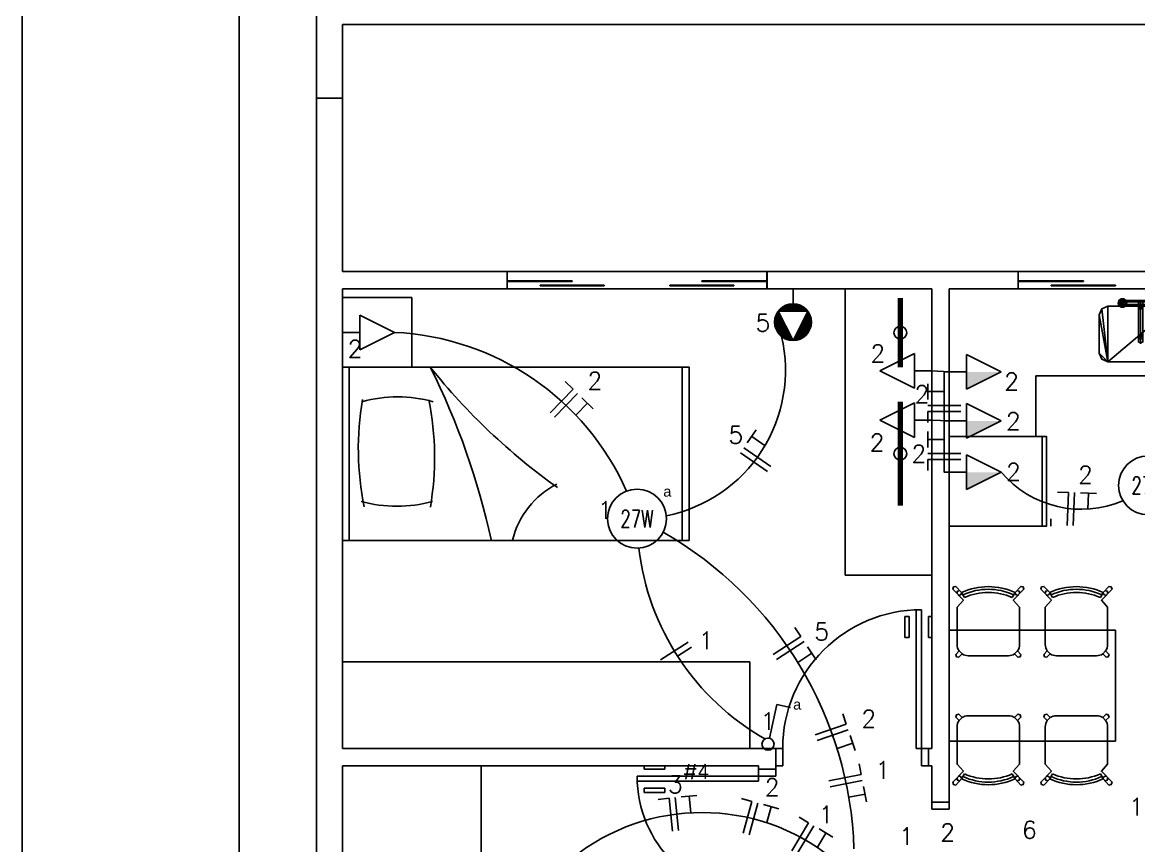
# Model space of a CAD drawing. Header units: metres. Extents: x 49 to 320, y -91 to 27.
# Drawn here: x 141.61 to 148.05, y -63.46 to -58.71 of the extents above; entities that cross this region are included whole.
import ezdxf
from ezdxf.enums import TextEntityAlignment as Align

# ---------------------------------------------------------------- set-up
doc = ezdxf.new("R2010")
doc.units = ezdxf.units.M
doc.header["$LTSCALE"] = 0.2
for name, color, linetype in [('ARQ-___-___-LEG', 3, 'Continuous'), ('ARQ-___-___-VST', 9, 'Continuous'), ('ARQ-EQP-___-INT', 7, 'Continuous'), ('ARQ-MOB-___-INT', 7, 'Continuous'), ('BITOLA', 7, 'Continuous'), ('CIRCUITO', 7, 'Continuous'), ('CIRCUITO_FIACAO', 10, 'Continuous'), ('INTERRUPTORES', 6, 'Continuous'), ('LUMINARIAS', 1, 'Continuous'), ('SOMENTE_FIACAO', 3, 'Continuous'), ('SOMENTE_TUBULACAO', 5, 'Continuous'), ('TEXTO_INTERRUPTOR', 7, 'Continuous'), ('TOMADAS', 3, 'Continuous')]:
    doc.layers.add(name, color=color, linetype=linetype)
doc.styles.add('ROMANS', font='romans', dxfattribs={"height": 6})
doc.styles.get("Standard").update_dxf_attribs({"font": 'arial.ttf'})

# ---------------------------------------------------------------- blocks, each defined once
blk = doc.blocks.new('MCCUB1_3')
at = {"color": 254}
mesh = blk.add_polyface(dxfattribs=at)
corners = [(-1.37, -30.51, 100.3), (-1.37, -30.51, 95.49), (-0.07, -31.26, 95.49), (-0.07, -31.26, 100.61), (-1.37, -29.01, 99.68), (-1.37, -29.01, 95.49), (-0.07, -28.26, 99.37), (-0.07, -28.26, 95.49), (1.23, -29.01, 99.68), (1.23, -29.01, 95.49), (1.23, -30.51, 100.3), (1.23, -30.51, 95.49), (-1.37, -27.24, 103.57), (-0.07, -27.55, 104.32), (-1.37, -26.62, 102.07), (-0.07, -26.31, 101.32), (1.23, -26.62, 102.07), (1.23, -27.24, 103.57), (-1.37, -10.62, 103.57), (-0.07, -10.31, 104.32), (-1.37, -11.24, 102.07), (-0.07, -11.55, 101.32), (1.23, -11.24, 102.07), (1.23, -10.62, 103.57), (-1.37, -7.57, 100.52), (-0.07, -7.04, 101.05), (-1.37, -8.63, 99.46), (-0.07, -9.16, 98.93), (1.23, -8.63, 99.46), (1.23, -7.57, 100.52), (-12.07, -6.6, 99.98), (-12.07, -7.35, 101.29), (11.93, -7.35, 101.29), (11.93, -6.6, 99.98), (-12.07, -7.36, 98.69), (11.93, -7.36, 98.69), (-12.07, -8.86, 98.7), (11.93, -8.86, 98.7), (-12.07, -9.6, 100), (11.93, -9.6, 100), (-12.07, -8.85, 101.29), (11.93, -8.85, 101.29), (12.46, -6.63, 106.88), (11.21, -5.72, 106.88), (9.67, -5.72, 106.88), (8.42, -6.62, 106.88), (7.93, -8.09, 106.88), (8.4, -9.56, 106.88), (9.64, -10.47, 106.88), (12.44, -9.59, 106.88), (11.19, -10.48, 106.88), (12.93, -8.12, 106.88), (12.46, -6.63, 101.88), (11.21, -5.72, 101.88), (9.67, -5.72, 101.88), (8.42, -6.62, 101.88), (7.93, -8.09, 101.88), (8.4, -9.56, 101.88), (9.64, -10.47, 101.88), (11.19, -10.48, 101.88), (12.44, -9.59, 101.88), (12.93, -8.12, 101.88), (-8.07, -8.12, 101.88), (-8.54, -6.63, 101.88), (-8.54, -6.63, 106.88), (-8.07, -8.12, 106.88), (-8.56, -9.59, 101.88), (-8.56, -9.59, 106.88), (-9.81, -10.48, 101.88), (-9.81, -10.48, 106.88), (-11.36, -10.47, 101.88), (-11.36, -10.47, 106.88), (-12.6, -9.56, 101.88), (-12.6, -9.56, 106.88), (-13.07, -8.09, 101.88), (-13.07, -8.09, 106.88), (-12.58, -6.62, 101.88), (-12.58, -6.62, 106.88), (-11.33, -5.72, 101.88), (-11.33, -5.72, 106.88), (-9.79, -5.72, 101.88), (-9.79, -5.72, 106.88)]
mesh.append_faces([[corners[k] for k in face] for face in [(30, 31, 32, 33), (34, 30, 33, 35), (36, 34, 35, 37), (38, 36, 37, 39), (40, 38, 39, 41), (31, 40, 41, 32), (52, 53, 43, 42), (53, 54, 44, 43), (54, 55, 45, 44), (55, 56, 46, 45), (56, 57, 47, 46), (57, 58, 48, 47), (58, 59, 50, 48), (59, 60, 49, 50), (60, 61, 51, 49), (61, 52, 42, 51), (62, 63, 64, 65), (66, 62, 65, 67), (68, 66, 67, 69), (70, 68, 69, 71), (72, 70, 71, 73), (74, 72, 73, 75), (76, 74, 75, 77), (78, 76, 77, 79), (80, 78, 79, 81), (63, 80, 81, 64)]], dxfattribs={"color": 254})
mesh.append_faces([[corners[k] for k in face] for face in [(32, 37, 35, 33), (49, 48, 50), (42, 49, 51), (64, 67, 65), (67, 71, 69)]], dxfattribs={"vtx0": -1, "color": 254})
mesh.append_faces([[corners[k] for k in face] for face in [(32, 39, 37), (42, 44, 45), (42, 45, 46), (42, 46, 47), (42, 47, 48), (64, 73, 71), (64, 75, 73), (64, 77, 75), (64, 79, 77)]], dxfattribs={"vtx0": -1, "vtx2": -1, "color": 254})
mesh.append_faces([[corners[k] for k in face] for face in [(24, 18, 19, 25), (26, 20, 18, 24), (27, 21, 20, 26), (28, 22, 21, 27), (29, 23, 22, 28), (25, 19, 23, 29)]], dxfattribs={"vtx1": -1, "color": 254})
mesh.append_faces([[corners[k] for k in face] for face in [(36, 38, 31)]], dxfattribs={"vtx1": -1, "vtx2": -1, "color": 254})
mesh.append_faces([[corners[k] for k in face] for face in [(12, 0, 3, 13), (14, 4, 0, 12), (15, 6, 4, 14), (16, 8, 6, 15), (17, 10, 8, 16), (13, 3, 10, 17), (18, 12, 13, 19), (20, 14, 12, 18), (21, 15, 14, 20), (22, 16, 15, 21), (23, 17, 16, 22), (19, 13, 17, 23)]], dxfattribs={"vtx1": -1, "vtx3": -1, "color": 254})
mesh.append_faces([[corners[k] for k in face] for face in [(32, 41, 39), (30, 34, 36, 31), (38, 40, 31), (42, 43, 44), (64, 81, 79)]], dxfattribs={"vtx2": -1, "color": 254})
mesh.append_faces([[corners[k] for k in face] for face in [(0, 1, 2, 3), (4, 5, 1, 0), (6, 7, 5, 4), (8, 9, 7, 6), (10, 11, 9, 8), (3, 2, 11, 10)]], dxfattribs={"vtx3": -1, "color": 254})
mesh = blk.add_polyface(dxfattribs=at)
corners = [(-24, -37, 70), (-22.54, -40.54, 70), (-19, -42, 70), (-24, -15, 70), (-22.54, -11.46, 70), (-19, -10, 70), (19, -10, 70), (19, -42, 70), (24, -15, 70), (24, -37, 70), (22.54, -40.54, 70), (22.54, -11.46, 70), (-24, -37, 85), (-22.54, -40.54, 85), (-19, -42, 85), (19, -42, 85), (22.54, -40.54, 85), (24, -37, 85), (24, -15, 85), (22.54, -11.46, 85), (19, -10, 85), (-19, -10, 85), (-22.54, -11.46, 85), (-24, -15, 85)]
mesh.append_faces([[corners[k] for k in face] for face in [(9, 7, 10), (6, 8, 11)]], dxfattribs={"vtx0": -1, "color": 254})
mesh.append_faces([[corners[k] for k in face] for face in [(0, 2, 3), (3, 2, 4), (4, 2, 5), (5, 2, 6), (8, 7, 9)]], dxfattribs={"vtx0": -1, "vtx1": -1, "color": 254})
mesh.append_faces([[corners[k] for k in face] for face in [(6, 7, 8)]], dxfattribs={"vtx0": -1, "vtx1": -1, "vtx2": -1, "color": 254})
mesh.append_faces([[corners[k] for k in face] for face in [(6, 2, 7)]], dxfattribs={"vtx0": -1, "vtx2": -1, "color": 254})
mesh.append_faces([[corners[k] for k in face] for face in [(12, 13, 0), (13, 14, 1), (14, 15, 2), (15, 16, 7), (16, 17, 10), (17, 18, 9), (18, 19, 8), (19, 20, 11), (20, 21, 6), (21, 22, 5), (22, 23, 4), (23, 12, 3)]], dxfattribs={"vtx1": -1, "color": 254})
mesh.append_faces([[corners[k] for k in face] for face in [(0, 1, 2), (13, 1, 0), (14, 2, 1), (15, 7, 2), (16, 10, 7), (17, 9, 10), (18, 8, 9), (19, 11, 8), (20, 6, 11), (21, 5, 6), (22, 4, 5), (23, 3, 4), (12, 0, 3)]], dxfattribs={"vtx2": -1, "color": 254})
blk = doc.blocks.new('EQREFR22')
at = {"color": 0}
blk.add_lwpolyline([(30.5, -10), (-30.5, -10), (-30.5, -76), (30.5, -76)], close=True, dxfattribs=at)
at = {"layer": 'ARQ-EQP-___-INT'}
for p, q in [((-30.5, -73), (30.5, -73)), ((-30.5, -79), (-25.5, -79))]:
    blk.add_line(p, q, dxfattribs=at)
blk = doc.blocks.new('MBCAD4_2')
at = {"color": 0}
blk.add_lwpolyline([(0.02, 49.68, 0.106639), (-19.24, 45.52), (-23.45, 49.88), (-25.13, 49.43), (-25.63, 47.77), (-18.01, 39.93), (-22.5, 34.87), (-22.5, 7.87, 0.159591), (-21.02, 3.34), (-23.5, 0.83), (-22.98, -0.82), (-21.31, -1.27), (-18.97, 1.19, 0.162734), (-14.5, -0.13), (0, -0.13), (14.5, -0.13, 0.162734), (18.97, 1.19), (21.31, -1.27), (22.98, -0.82), (23.5, 0.83), (21.02, 3.34, 0.159591), (22.5, 7.87), (22.5, 34.87), (18.01, 39.93), (25.63, 47.77), (25.13, 49.43), (23.45, 49.88), (19.24, 45.52, 0.106639), (-0.02, 49.68)], format="xyb", dxfattribs=at)
at = {"layer": 'ARQ-MOB-___-INT'}
for p, q in [((-17.22, 41.8), (-19.24, 45.52)), ((17.25, 41.79), (19.24, 45.52)), ((-18.97, 1.19), (-21.02, 3.34)), ((18.97, 1.19), (21.02, 3.34))]:
    blk.add_line(p, q, dxfattribs=at)
for points in [[(-20.47, 46.81), (-22.16, 46.38), (-22.64, 44.7)], [(-19.21, 45.27), (-19.99, 43.71), (-21.73, 43.57)], [(19.21, 45.27), (19.99, 43.71), (21.73, 43.57)], [(20.47, 46.81), (22.16, 46.38), (22.64, 44.7)]]:
    blk.add_lwpolyline(points, dxfattribs=at)
for radius in [43.95, 41.7]:
    blk.add_arc((0, 3.82), radius, 65.57124, 114.39729, dxfattribs=at)
blk = doc.blocks.new('MDCSOL_2')
at = {"color": 0}
blk.add_lwpolyline([(100, 0), (0, 0), (0, -200), (100, -200)], close=True, dxfattribs=at)
at = {"layer": 'ARQ-MOB-___-INT'}
for p, q in [((0, -4), (100, -4)), ((0, -196), (100, -196))]:
    blk.add_line(p, q, dxfattribs=at)
for centre, radius, start, end in [((52.86, -178.03), 168.83, 80.35079, 101.47507), ((96.47, -31.45), 76.8, 164.48595, 195.51405), ((5.99, -31.87), 76.8, 344.48595, 15.51405), ((-91.71, 334.65), 430.43, 282.25998, 296.44404), ((47.8, 115.62), 168.83, 260.21125, 281.33553), ((323.63, -332.25), 359.55, 128.46696, 144.62757), ((-11.98, -146.66), 50.03, 27.33297, 76.02563)]:
    blk.add_arc(centre, radius, start, end, dxfattribs=at)
blk = doc.blocks.new('*U324', base_point=(1441.24, 510.49))
at = {"linetype": 'Continuous'}
blk.add_circle((1441.24, 510.49), 17, dxfattribs=at)
at = {"linetype": 'Continuous', "style": 'ROMANS', "width": 0.7}
blk.add_text('27W', height=10, dxfattribs=at).set_placement((1441.2, 510.49), align=Align.MIDDLE)
blk = doc.blocks.new('*U328', base_point=(1735.99, 529.66))
at = {"linetype": 'Continuous'}
blk.add_circle((1735.99, 529.66), 17, dxfattribs=at)
at = {"linetype": 'Continuous', "style": 'ROMANS', "width": 0.7}
blk.add_text('27W', height=10, dxfattribs=at).set_placement((1735.95, 529.66), align=Align.MIDDLE)
blk = doc.blocks.new('*U403', base_point=(1514.21, 377.99))
at = {"color": 2}
for p, q in [((1517.52, 383.81), (1521.84, 403.33)), ((1521.84, 403.33), (1529.65, 401.6))]:
    blk.add_line(p, q, dxfattribs=at)
blk.add_circle((1516.76, 380.39), 3.5, dxfattribs=at)
blk = doc.blocks.new('*X411')
at = {"color": 0}
for p, q in [((332.71, 760.51), (337.42, 765.22)), ((333.04, 761.73), (337.42, 766.1)), ((333.63, 763.2), (337.42, 766.99)), ((335.06, 765.51), (337.24, 767.69)), ((337.98, 767.55), (339.55, 769.11)), ((338.57, 767.25), (341.02, 769.7)), ((339.16, 766.96), (342.24, 770.04)), ((339.75, 766.66), (343.31, 770.22)), ((340.34, 766.37), (344.28, 770.31)), ((340.93, 766.07), (345.18, 770.33)), ((341.52, 765.78), (346.02, 770.28)), ((342.1, 765.49), (346.8, 770.18)), ((342.69, 765.19), (347.55, 770.05)), ((343.28, 764.9), (348.26, 769.87)), ((343.87, 764.6), (348.94, 769.66)), ((344.46, 764.31), (349.58, 769.43)), ((345.05, 764.01), (350.2, 769.16)), ((345.64, 763.72), (350.79, 768.86)), ((346.23, 763.42), (351.35, 768.55)), ((346.82, 763.13), (351.89, 768.2)), ((347.41, 762.83), (352.41, 767.84)), ((348, 762.54), (352.9, 767.45)), ((348.59, 762.24), (353.38, 767.03)), ((349.18, 761.95), (353.83, 766.6)), ((349.77, 761.65), (354.25, 766.14)), ((350.35, 761.36), (354.66, 765.66)), ((350.94, 761.07), (355.04, 765.16)), ((332.42, 757.57), (337.42, 762.57)), ((332.44, 758.47), (337.42, 763.45)), ((332.47, 756.73), (337.42, 761.68)), ((332.52, 759.44), (337.42, 764.34)), ((332.56, 755.94), (337.42, 760.8)), ((332.7, 755.2), (337.42, 759.92)), ((332.87, 754.49), (337.42, 759.03)), ((333.08, 753.81), (337.42, 758.15)), ((344.93, 745.33), (357.42, 757.82)), ((351.53, 760.77), (355.4, 764.64)), ((352.12, 760.48), (355.74, 764.09)), ((352.71, 760.18), (356.05, 763.52)), ((353.3, 759.89), (356.33, 762.92)), ((353.89, 759.59), (356.59, 762.3)), ((354.48, 759.3), (356.82, 761.64)), ((355.07, 759), (357.02, 760.96)), ((355.66, 758.71), (357.19, 760.24)), ((356.25, 758.41), (357.31, 759.48)), ((356.84, 758.12), (357.39, 758.67)), ((333.32, 753.17), (337.42, 757.26)), ((333.59, 752.55), (337.42, 756.38)), ((333.88, 751.96), (337.42, 755.5)), ((334.2, 751.39), (337.42, 754.61)), ((334.55, 750.85), (337.42, 753.73)), ((334.91, 750.34), (337.42, 752.84)), ((335.3, 749.84), (337.42, 751.96)), ((335.71, 749.37), (337.42, 751.08)), ((336.15, 748.92), (337.42, 750.19)), ((339.23, 746.7), (343.3, 750.77)), ((339.83, 746.41), (345.06, 751.65)), ((340.45, 746.15), (346.83, 752.53)), ((341.11, 745.92), (348.6, 753.42)), ((341.79, 745.73), (350.37, 754.3)), ((342.51, 745.56), (352.13, 755.19)), ((343.27, 745.44), (353.9, 756.07)), ((344.07, 745.36), (355.67, 756.95)), ((345.85, 745.36), (357.38, 756.9)), ((346.85, 745.48), (357.27, 755.9)), ((347.95, 745.7), (357.05, 754.79)), ((349.23, 746.1), (356.65, 753.52)), ((350.84, 746.82), (355.93, 751.91)), ((336.6, 748.49), (337.42, 749.31)), ((337.08, 748.09), (337.42, 748.43)), ((337.58, 747.71), (337.99, 748.11)), ((338.11, 747.35), (339.76, 749)), ((338.66, 747.01), (341.53, 749.88))]:
    blk.add_line(p, q, dxfattribs=at)
blk = doc.blocks.new('*U413', base_point=(1531.18, 642.99))
for p, q in [((1531.18, 634.49), (1531.18, 642.99)), ((1531.18, 613.24), (1522.68, 630.24)), ((1522.68, 630.24), (1539.68, 630.24)), ((1539.68, 630.24), (1531.18, 613.24))]:
    blk.add_line(p, q)
blk.add_circle((1531.18, 623.87), 10.62)
at = {"xscale": 0.85, "yscale": 0.85, "zscale": 0.85, "rotation": 270}
blk.add_blockref('*X411', (887.02, 917.05), dxfattribs=at)
blk = doc.blocks.new('*U415', base_point=(1271.24, 617.96))
for p, q in [((1281.24, 627.96), (1301.24, 617.96)), ((1281.24, 607.96), (1281.24, 627.96)), ((1281.24, 617.96), (1271.24, 617.96)), ((1301.24, 617.96), (1281.24, 607.96))]:
    blk.add_line(p, q)
blk = doc.blocks.new('*U423', base_point=(1611.24, 595.75))
for p, q in [((1581.24, 595.75), (1601.24, 605.75)), ((1601.24, 605.75), (1601.24, 585.75)), ((1601.24, 585.75), (1581.24, 595.75)), ((1601.24, 595.75), (1611.24, 595.75))]:
    blk.add_line(p, q)
blk = doc.blocks.new('*U424', base_point=(1611.24, 567.26))
for p, q in [((1581.24, 567.26), (1601.24, 577.26)), ((1601.24, 577.26), (1601.24, 557.26)), ((1601.24, 557.26), (1581.24, 567.26)), ((1601.24, 567.26), (1611.24, 567.26))]:
    blk.add_line(p, q)
blk = doc.blocks.new('*U428', base_point=(1621.24, 513.53))
for p, q in [((1631.24, 503.53), (1631.24, 523.53)), ((1631.24, 523.53), (1651.24, 513.53)), ((1631.24, 513.53), (1621.24, 513.53)), ((1651.24, 513.53), (1631.24, 503.53))]:
    blk.add_line(p, q)
blk.add_trace([(1631.24, 513.53), (1631.24, 503.53), (1651.24, 513.53)])
blk = doc.blocks.new('*U429', base_point=(1621.24, 566.88))
for p, q in [((1631.24, 556.88), (1631.24, 576.88)), ((1631.24, 576.88), (1651.24, 566.88)), ((1631.24, 566.88), (1621.24, 566.88)), ((1651.24, 566.88), (1631.24, 556.88))]:
    blk.add_line(p, q)
blk.add_trace([(1631.24, 566.88), (1631.24, 556.88), (1651.24, 566.88)])
blk = doc.blocks.new('*U432', base_point=(1621.24, 595.14))
for p, q in [((1631.24, 585.14), (1631.24, 605.14)), ((1631.24, 605.14), (1651.24, 595.14)), ((1631.24, 595.14), (1621.24, 595.14)), ((1651.24, 595.14), (1631.24, 585.14))]:
    blk.add_line(p, q)
blk.add_trace([(1631.24, 595.14), (1631.24, 585.14), (1651.24, 595.14)])
blk = doc.blocks.new('*U435', base_point=(1553.79, 314.56))
at = {"linetype": 'ByBlock'}
blk.add_arc((1478.74, 221.27), 119.73, 51.18675, 128.81325, dxfattribs=at)
blk = doc.blocks.new('*U438', base_point=(1566.35, 319.99))
at = {"linetype": 'ByBlock'}
for start, end in [(64.71513, 64.71513), (1.87242, 60.25791)]:
    blk.add_arc((1347.88, 312.85), 218.58, start, end, dxfattribs=at)
blk = doc.blocks.new('*U439', base_point=(1555.21, 290.06))
at = {"linetype": 'ByBlock'}
for start, end in [(201.09787, 201.09787), (141.96764, 196.2101)]:
    blk.add_arc((1712.22, 167.25), 199.34, start, end, dxfattribs=at)
blk = doc.blocks.new('*U450', base_point=(1442.23, 493.52))
at = {"linetype": 'ByBlock'}
blk.add_arc((1587.59, 510.49), 146.34, 186.65952, 240.26721, dxfattribs=at)
blk = doc.blocks.new('*U451', base_point=(1458.16, 512.18))
at = {"linetype": 'ByBlock'}
blk.add_arc((1441.24, 596.07), 85.58, 281.40062, 13.15308, dxfattribs=at)
blk = doc.blocks.new('*U452', base_point=(1435.21, 526.39))
at = {"linetype": 'ByBlock'}
blk.add_arc((1294.12, 463.76), 154.36, 23.936, 87.35691, dxfattribs=at)
blk = doc.blocks.new('*U467', base_point=(1721.47, 520.83))
at = {"linetype": 'ByBlock'}
blk.add_arc((1697.51, 576.58), 60.68, 220.32297, 293.25585, dxfattribs=at)
blk = doc.blocks.new('*U474', base_point=(1621.24, 537.31))
at = {"linetype": 'ByBlock'}
blk.add_lwpolyline([(1621.24, 537.31), (1618.44, 537.31), (1618.44, 566.88), (1621.24, 566.88)], dxfattribs=at)
blk = doc.blocks.new('*U475', base_point=(1621.24, 566.88))
at = {"linetype": 'ByBlock'}
blk.add_lwpolyline([(1621.24, 566.88), (1618.44, 566.88), (1618.44, 595.14), (1621.24, 595.14)], dxfattribs=at)
blk = doc.blocks.new('*U476', base_point=(1621.24, 566.88))
at = {"linetype": 'ByBlock'}
blk.add_lwpolyline([(1621.24, 566.88), (1621.24, 566.88), (1611.24, 567.26), (1611.24, 567.26)], dxfattribs=at)
blk = doc.blocks.new('*U477', base_point=(1621.24, 595.14))
at = {"linetype": 'ByBlock'}
blk.add_lwpolyline([(1621.24, 595.14), (1621.24, 595.14), (1611.24, 595.75), (1611.24, 595.75)], dxfattribs=at)
blk = doc.blocks.new('N')
for p, q in [((0, 9.5), (-6.33, 9.5)), ((0, -9.5), (0, 9.5))]:
    blk.add_line(p, q)
blk = doc.blocks.new('F')
blk.add_line((0, -9.5), (0, 9.5))
blk = doc.blocks.new('T')
at = {"linetype": 'Continuous'}
for p, q in [((4.57, 9.5), (-4.57, 9.5)), ((0, 0), (0, 9.5))]:
    blk.add_line(p, q, dxfattribs=at)
blk = doc.blocks.new('*U487', base_point=(1540.09, 323.68))
at = {"layer": 'SOMENTE_FIACAO', "linetype": 'ByBlock', "rotation": 329.07498224}
for name, p in [('N', (1535.31, 326.95)), ('F', (1538.31, 325.15)), ('T', (1545.24, 321))]:
    blk.add_blockref(name, p, dxfattribs=at)
blk = doc.blocks.new('*U489', base_point=(1560.82, 355.14))
at = {"layer": 'SOMENTE_FIACAO', "linetype": 'ByBlock', "rotation": 281.2321801000001}
for name, p in [('N', (1561.15, 361.1)), ('F', (1561.83, 357.67)), ('T', (1563.41, 349.75))]:
    blk.add_blockref(name, p, dxfattribs=at)
blk = doc.blocks.new('R')
blk.add_line((0, 0), (0, 9.5))
blk = doc.blocks.new('*U494', base_point=(1464.63, 433.33))
at = {"layer": 'SOMENTE_FIACAO', "linetype": 'ByBlock', "rotation": 302.10964491}
for name, p in [('F', (1462.7, 434.19)), ('R', (1464.56, 431.22))]:
    blk.add_blockref(name, p, dxfattribs=at)
blk = doc.blocks.new('*U531', base_point=(1510.11, 335.13))
at = {"layer": 'SOMENTE_FIACAO', "linetype": 'ByBlock', "rotation": 344.5980592}
for name, p in [('N', (1504.96, 338.24)), ('F', (1508.34, 337.31)), ('T', (1516.12, 335.16))]:
    blk.add_blockref(name, p, dxfattribs=at)
blk = doc.blocks.new('*U532', base_point=(1554.38, 383.32))
at = {"layer": 'SOMENTE_FIACAO', "linetype": 'ByBlock', "rotation": 288.84336618}
for name, p in [('N', (1552.88, 388.93)), ('F', (1554.01, 385.61)), ('T', (1556.62, 377.97))]:
    blk.add_blockref(name, p, dxfattribs=at)
blk = doc.blocks.new('*U541', base_point=(1400.2, 572.66))
at = {"layer": 'SOMENTE_FIACAO', "linetype": 'ByBlock', "rotation": 315.75007743}
for name, p in [('N', (1397.69, 578.37)), ('F', (1400.2, 575.93)), ('T', (1405.98, 570.29))]:
    blk.add_blockref(name, p, dxfattribs=at)
blk = doc.blocks.new('*U550', base_point=(1695.57, 519.11))
at = {"layer": 'SOMENTE_FIACAO', "linetype": 'ByBlock', "rotation": 358.06436746}
for name, p in [('N', (1689.67, 516.13)), ('F', (1693.17, 516.01)), ('T', (1701.24, 515.74))]:
    blk.add_blockref(name, p, dxfattribs=at)
blk = doc.blocks.new('*U551', base_point=(1618.56, 550.43))
at = {"layer": 'SOMENTE_FIACAO', "linetype": 'ByBlock', "rotation": 90}
for name, p in [('T', (1618.44, 556.21)), ('F', (1618.44, 548.14)), ('N', (1618.44, 544.64))]:
    blk.add_blockref(name, p, dxfattribs=at)
blk = doc.blocks.new('*U552', base_point=(1618.56, 578.02))
at = {"layer": 'SOMENTE_FIACAO', "linetype": 'ByBlock', "rotation": 90}
for name, p in [('T', (1618.44, 583.8)), ('F', (1618.44, 575.73)), ('N', (1618.44, 572.23))]:
    blk.add_blockref(name, p, dxfattribs=at)
blk = doc.blocks.new('*U559', base_point=(1466.63, 338.66))
at = {"layer": 'SOMENTE_FIACAO', "linetype": 'ByBlock', "rotation": 5.888467540000001}
for name, p in [('N', (1460.7, 339.77)), ('F', (1464.18, 340.13)), ('T', (1472.22, 340.96))]:
    blk.add_blockref(name, p, dxfattribs=at)
blk = doc.blocks.new('bitol')
for p, q in [((5.27, 10), (3.33, -0.04)), ((9.37, 10), (7.44, -0.04)), ((2.25, 3.18), (9.54, 3.18)), ((3.08, 6.89), (10.37, 6.89))]:
    blk.add_line(p, q)
at = {"style": 'ROMANS'}
blk.add_attdef('BS', (10.82, -0.01), '', height=10, dxfattribs=at)
blk = doc.blocks.new('*U566', base_point=(1530.31, 432.1))
at = {"layer": 'SOMENTE_FIACAO', "linetype": 'ByBlock', "rotation": 303.1718478}
for name, p in [('N', (1527.68, 437.29)), ('F', (1529.59, 434.36)), ('T', (1534.01, 427.61))]:
    blk.add_blockref(name, p, dxfattribs=at)
blk = doc.blocks.new('*U567', base_point=(1510.75, 548.59))
at = {"layer": 'SOMENTE_FIACAO', "linetype": 'ByBlock', "rotation": 55.66643596000002}
for name, p in [('T', (1515.17, 552.58)), ('F', (1508.65, 543.03)), ('F', (1510.62, 545.92))]:
    blk.add_blockref(name, p, dxfattribs=at)

msp = doc.modelspace()

# ---------------------------------------------------------------- linework, layer by layer
at = {"color": 15}
msp.add_line((141.6146, -46.7371), (141.6146, -75.2305), dxfattribs=at)
at = {"color": 0}
msp.add_line((142.8646, -47.2371), (142.8646, -74.7305), dxfattribs=at)
for p, q in [((143.3104, -59.153), (143.3104, -68.153)), ((143.4604, -59.153), (143.3104, -59.153)), ((143.4604, -60.153), (143.4604, -59.153)), ((144.4104, -60.153), (143.4604, -60.153)), ((144.4104, -60.253), (144.4104, -60.153)), ((144.4114, -60.153), (144.4104, -60.153)), ((144.4104, -60.153), (144.4104, -60.253)), ((145.9094, -60.153), (144.4114, -60.153)), ((144.4114, -60.253), (144.4114, -60.153)), ((145.9104, -60.153), (145.9094, -60.153)), ((145.9094, -60.153), (145.9094, -60.253)), ((145.9104, -60.153), (145.9104, -60.253)), ((147.3579, -60.153), (145.9104, -60.153)), ((145.9104, -60.253), (145.9104, -60.153)), ((147.3579, -60.253), (147.3579, -60.153)), ((147.3589, -60.153), (147.3579, -60.153)), ((147.3579, -60.153), (147.3579, -60.253)), ((148.8569, -60.153), (147.3589, -60.153)), ((147.3589, -60.253), (147.3589, -60.153)), ((143.4604, -62.903), (143.4604, -60.253)), ((143.4604, -60.253), (144.4104, -60.253)), ((144.4104, -60.253), (144.4114, -60.253)), ((144.4114, -60.253), (145.9094, -60.253)), ((144.7867, -60.2055), (144.4174, -60.2055)), ((144.4174, -60.2055), (144.4174, -60.2105)), ((144.4174, -60.2105), (144.7867, -60.2105)), ((144.9713, -60.2305), (144.602, -60.2305)), ((144.602, -60.2305), (144.602, -60.2355)), ((144.602, -60.2355), (144.9713, -60.2355)), ((144.7867, -60.2105), (144.7867, -60.2055)), ((144.9713, -60.2355), (144.9713, -60.2305)), ((145.7188, -60.2305), (145.3495, -60.2305)), ((145.3495, -60.2305), (145.3495, -60.2355)), ((145.3495, -60.2355), (145.7188, -60.2355)), ((145.9034, -60.2055), (145.5342, -60.2055)), ((145.5342, -60.2055), (145.5342, -60.2105)), ((145.5342, -60.2105), (145.9034, -60.2105)), ((145.7188, -60.2355), (145.7188, -60.2305)), ((145.9034, -60.2105), (145.9034, -60.2055)), ((145.9094, -60.253), (145.9104, -60.253)), ((145.9104, -60.253), (146.8604, -60.253)), ((146.3604, -61.903), (146.3604, -60.253)), ((146.8604, -60.253), (146.8604, -62.903)), ((146.9604, -63.213), (146.9604, -60.253)), ((146.9604, -60.253), (147.3579, -60.253)), ((147.3579, -60.253), (147.3589, -60.253)), ((147.3589, -60.253), (148.8569, -60.253)), ((147.7342, -60.2055), (147.3649, -60.2055)), ((147.3649, -60.2055), (147.3649, -60.2105)), ((147.3649, -60.2105), (147.7342, -60.2105)), ((147.9188, -60.2305), (147.5495, -60.2305)), ((147.5495, -60.2305), (147.5495, -60.2355)), ((147.5495, -60.2355), (147.9188, -60.2355)), ((147.7342, -60.2105), (147.7342, -60.2055)), ((147.9188, -60.2355), (147.9188, -60.2305)), ((143.4604, -60.303), (143.8604, -60.303)), ((143.8604, -60.303), (143.8604, -60.703)), ((147.4604, -60.753), (148.7964, -60.753)), ((147.4604, -61.103), (147.4604, -60.753)), ((146.8604, -61.903), (146.3604, -61.903)), ((146.8004, -62.103), (146.7704, -62.103)), ((146.7704, -62.103), (146.7704, -62.903)), ((146.8004, -62.903), (146.8004, -62.103)), ((146.7054, -62.143), (146.7054, -62.263)), ((146.7304, -62.143), (146.7054, -62.143)), ((146.7304, -62.263), (146.7304, -62.143)), ((146.8404, -62.143), (146.8404, -62.263)), ((146.8604, -62.143), (146.8404, -62.143)), ((146.9604, -62.2215), (147.9204, -62.2215)), ((147.9204, -62.2215), (147.9204, -62.8615)), ((146.7054, -62.263), (146.7304, -62.263)), ((146.8404, -62.263), (146.8604, -62.263)), ((145.8104, -62.403), (143.4604, -62.403)), ((145.8104, -62.903), (145.8104, -62.403)), ((145.9604, -62.903), (143.4604, -62.903)), ((145.9604, -63.003), (145.9604, -62.903)), ((146.0004, -62.903), (145.9604, -62.903)), ((145.9604, -62.903), (145.9604, -63.003)), ((146.0004, -63.003), (146.0004, -62.903)), ((146.7704, -62.903), (146.8004, -62.903)), ((146.8404, -62.903), (146.8004, -62.903)), ((146.8004, -62.903), (146.8004, -63.003)), ((146.8404, -62.903), (146.8404, -63.003)), ((146.8604, -62.903), (146.8404, -62.903)), ((146.8404, -63.003), (146.8404, -62.903)), ((147.9204, -62.8615), (146.9604, -62.8615)), ((143.4604, -64.303), (143.4604, -63.003)), ((143.4604, -63.003), (145.8604, -63.003)), ((144.2604, -64.303), (144.2604, -63.003)), ((145.2004, -63.003), (145.2004, -63.023)), ((145.2004, -63.023), (145.3204, -63.023)), ((145.3204, -63.023), (145.3204, -63.003)), ((145.8604, -63.003), (145.8604, -63.023)), ((145.8604, -63.023), (145.9604, -63.023)), ((145.9604, -63.023), (145.8604, -63.023)), ((145.8604, -63.023), (145.8604, -63.063)), ((145.9604, -63.023), (145.9604, -63.003)), ((145.9604, -63.003), (146.0004, -63.003)), ((145.9604, -63.063), (145.9604, -63.023)), ((146.8004, -63.003), (146.8404, -63.003)), ((146.8404, -63.003), (146.8604, -63.003)), ((146.8604, -63.003), (146.8604, -63.213)), ((145.8604, -63.063), (145.1604, -63.063)), ((145.1604, -63.063), (145.1604, -63.093)), ((145.1604, -63.093), (145.8604, -63.093)), ((145.8604, -63.063), (145.9604, -63.063)), ((145.8604, -63.093), (145.8604, -63.063)), ((145.3204, -63.133), (145.2004, -63.133)), ((145.2004, -63.133), (145.2004, -63.158)), ((145.2004, -63.158), (145.3204, -63.158)), ((145.3204, -63.158), (145.3204, -63.133)), ((146.8604, -63.213), (146.9604, -63.213)), ((146.9604, -63.213), (146.8604, -63.213)), ((146.8604, -63.213), (146.8604, -63.253)), ((146.9604, -63.253), (146.9604, -63.213)), ((146.8604, -63.253), (146.9604, -63.253))]:
    msp.add_line(p, q)
at = {"const_width": 0.03}
for points in [[(146.6785, -60.7051), (146.6785, -60.3051)], [(146.6785, -61.203), (146.6785, -60.903), (146.6785, -61.503)]]:
    msp.add_lwpolyline(points, dxfattribs=at)
for centre in [(146.6785, -60.5051), (146.6785, -61.203)]:
    msp.add_circle(centre, 0.0372)
for centre, radius, start, end in [((146.8004, -62.903), 0.8, 90, 180), ((145.8604, -63.063), 0.7, 180, 270)]:
    msp.add_arc(centre, radius, start, end)
at = {"layer": 'ARQ-___-___-LEG'}
msp.add_line((143.3104, -58.153), (143.3104, -59.153), dxfattribs=at)
at = {"layer": 'ARQ-___-___-VST'}
for p, q in [((143.3104, -59.153), (143.3104, -58.153)), ((143.4604, -59.153), (143.4604, -58.728)), ((143.4604, -58.728), (151.9554, -58.728))]:
    msp.add_line(p, q, dxfattribs=at)

# ---------------------------------------------------------------- block references
for name, p, xscale, yscale, zscale in [('MCCUB1_3', (148.0654, -60.253), 0.01, 0.01, 0.01), ('MBCAD4_2', (147.1863, -62.3675), 0.008, 0.008, 0.008), ('MBCAD4_2', (147.6945, -62.3675), -0.008, 0.008, 0.008)]:
    msp.add_blockref(name, p, dxfattribs=dict(xscale=xscale, yscale=yscale, zscale=zscale))
for name, p, xscale, yscale, zscale, rotation in [('MDCSOL_2', (143.4604, -61.703), 0.01, 0.01, 0.01, 90), ('EQREFR22', (146.8754, -61.3622), 0.0085, 0.0085, 0.0085, 90), ('MBCAD4_2', (147.1863, -62.7154), -0.008, 0.008, 0.008, 180), ('MBCAD4_2', (147.6945, -62.7154), 0.008, 0.008, 0.008, 180)]:
    msp.add_blockref(name, p, dxfattribs=dict(xscale=xscale, yscale=yscale, zscale=zscale, rotation=rotation))
at = {"layer": 'BITOLA', "linetype": 'ByBlock', "xscale": 0.0085, "yscale": 0.0085, "zscale": 0.0085}
msp.add_blockref('bitol', (145.4131, -63.0795), dxfattribs=at).add_auto_attribs({'BS': '4'})
at = {"layer": 'INTERRUPTORES', "xscale": 0.01, "yscale": 0.01, "zscale": 0.01}
msp.add_blockref('*U403', (145.8901, -62.903), dxfattribs=at)
at = {"layer": 'LUMINARIAS', "xscale": 0.01, "yscale": 0.01, "zscale": 0.01}
for name, p in [('*U328', (148.1079, -61.3863)), ('*U324', (145.1604, -61.578))]:
    msp.add_blockref(name, p, dxfattribs=at)
at = {"layer": 'SOMENTE_FIACAO', "linetype": 'ByBlock', "xscale": 0.01, "yscale": 0.01, "zscale": 0.01}
for name, p in [('*U541', (144.75, -60.9563)), ('*U552', (146.9336, -60.9027)), ('*U567', (145.8555, -61.197)), ('*U551', (146.9336, -61.1786)), ('*U550', (147.7036, -61.4918)), ('*U566', (146.0511, -62.3618)), ('*U494', (145.3943, -62.3495)), ('*U532', (146.2918, -62.8496)), ('*U489', (146.3562, -63.1315)), ('*U559', (145.4143, -63.2963)), ('*U531', (145.8491, -63.3316)), ('*U487', (146.1489, -63.4461))]:
    msp.add_blockref(name, p, dxfattribs=at)
at = {"layer": 'SOMENTE_TUBULACAO', "linetype": 'Continuous', "xscale": 0.01, "yscale": 0.01, "zscale": 0.01}
for name, p in [('*U452', (145.1001, -61.419)), ('*U451', (145.3296, -61.5611)), ('*U477', (146.9604, -60.7315)), ('*U475', (146.9604, -61.0141)), ('*U476', (146.9604, -61.0141)), ('*U474', (146.9604, -61.3098)), ('*U467', (147.9627, -61.4746)), ('*U438', (146.4115, -63.483)), ('*U450', (145.1703, -61.7477)), ('*U439', (146.3001, -63.7823)), ('*U435', (146.2858, -63.5373))]:
    msp.add_blockref(name, p, dxfattribs=at)
at = {"layer": 'TOMADAS', "xscale": 0.01, "yscale": 0.01, "zscale": 0.01}
for name, p in [('*U413', (146.0598, -60.253)), ('*U415', (143.4604, -60.5033)), ('*U423', (146.8604, -60.7254)), ('*U432', (146.9604, -60.7315)), ('*U424', (146.8604, -61.0103)), ('*U429', (146.9604, -61.0141)), ('*U428', (146.9604, -61.3098))]:
    msp.add_blockref(name, p, dxfattribs=at)

# ---------------------------------------------------------------- texts
at = {"layer": 'CIRCUITO', "style": 'ROMANS'}
for s, p in [('5', (145.8431, -60.4976)), ('2', (143.4909, -60.6485)), ('2', (146.506, -60.6744)), ('2', (147.2773, -60.837)), ('2', (147.2873, -61.0662)), ('2', (146.5017, -61.1889)), ('2', (147.2886, -61.3581)), ('1', (144.9328, -61.578)), ('1', (145.8722, -62.7961))]:
    msp.add_text(s, height=0.1, dxfattribs=at).set_placement(p)
at = {"layer": 'CIRCUITO_FIACAO', "linetype": 'ByBlock', "style": 'ROMANS'}
for s, p in [('2', (144.8739, -60.8326)), ('2', (146.7604, -60.9103)), ('5', (145.687, -61.1443)), ('2', (146.7425, -61.2539)), ('2', (147.7036, -61.3741)), ('5', (146.1827, -62.2792)), ('1', (145.5157, -62.3302)), ('2', (146.4539, -62.7825)), ('1', (146.5348, -63.0779)), ('3', (145.3384, -63.1606)), ('2', (145.8965, -63.1775)), ('1', (147.9973, -63.2897)), ('1', (146.208, -63.3353)), ('2', (146.9085, -63.4382)), ('6', (147.3803, -63.4229)), ('1', (146.6713, -63.4598))]:
    msp.add_text(s, height=0.1, dxfattribs=at).set_placement(p)
at = {"layer": 'TEXTO_INTERRUPTOR'}
for p in [(145.335, -61.4211), (146.0837, -62.6496)]:
    msp.add_text('a', height=0.06, dxfattribs=at).set_placement(p, align=Align.MIDDLE)

doc.saveas('drawing.dxf')
